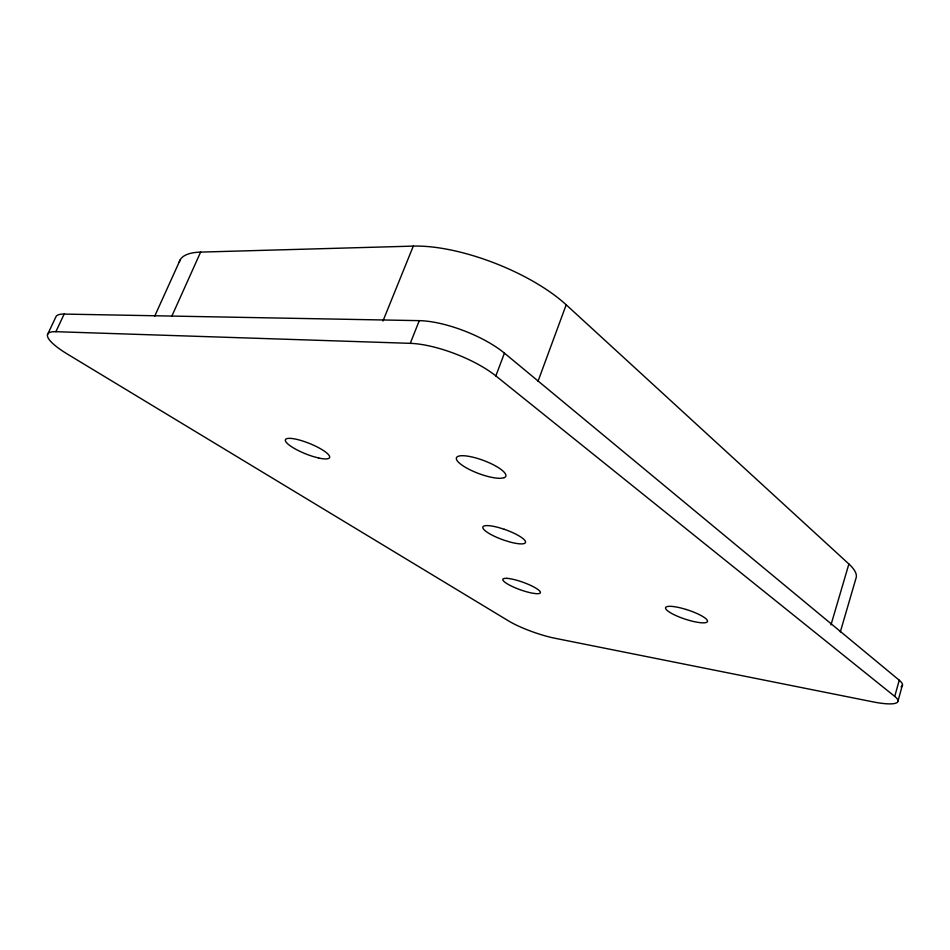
<?xml version="1.0" encoding="UTF-8"?>
<svg xmlns="http://www.w3.org/2000/svg" width="950" height="950" viewBox="0 0 950 950"><rect width="100%" height="100%" fill="white"/><g stroke="black" fill="none" stroke-linecap="round" stroke-linejoin="round"><path stroke-width="1.43" d="M64.172 314.082L55.872 331.692A51.288 11.602 24 0 0 67.664 354.243L508.666 620.991A35.578 6.353 19.6 0 0 554.859 638.234L872.706 701.812A43.569 8.669 17 0 0 894.734 696.409L899.234 680.212L504.438 353.139A62.652 20.639 21.5 0 0 419.282 320.649L64.172 314.082A51.11 12.148 24.2 0 0 55.777 317.11L47.559 334.483M898.047 700.886L902.5 684.819M840.322 631.916L855.95 578.396A84.562 22.741 17.2 0 0 848.884 563.991L566.188 304.796A110.236 40.185 21.6 0 0 413.298 246.109L200.616 252.106A97.957 30.008 23.8 0 0 179.241 262.295M830.977 624.91L848.884 563.991M538.021 381.271L566.188 304.796M894.734 696.409L495.841 375.915L504.438 353.139M55.872 331.692L410.269 343.342L419.282 320.649M382.957 321.017L413.298 246.109M171.748 316.374L200.616 252.106M154.66 316.255L180.203 259.825M899.234 680.212A43.439 9.084 16.8 0 1 901.063 686.874M410.269 343.342A62.938 19.76 21.4 0 1 495.841 375.915M504.07 477.719L500.876 478.289A26.339 6.971 20.5 0 1 459.183 462.899A26.339 6.971 20.5 0 1 479.988 459.218A26.339 6.971 20.5 0 1 504.07 477.719M506.683 578.324L504.224 578.443A19.938 3.99 19.7 0 0 510.055 585.39A19.938 3.99 19.7 0 0 532.808 593.239L536.311 593.679A19.938 3.99 19.7 0 0 533.211 586.649A19.938 3.99 19.7 0 0 506.683 578.324M318.642 457.995L313.369 456.594A23.821 5.534 22 0 1 285.641 439.351A23.821 5.534 22 0 1 320.174 448.554A23.821 5.534 22 0 1 318.642 457.995M686.268 609.496L680.77 607.964A22.052 4.762 18.3 0 0 670.641 612.869A22.052 4.762 18.3 0 0 705.66 622.642A22.052 4.762 18.3 0 0 686.268 609.496M504.331 529.316L498.714 527.571A22.681 5.178 20 0 0 482.956 528.153A22.681 5.178 20 0 0 503.975 540.17L509.449 541.868A22.681 5.178 20 0 0 525.421 541.357A22.681 5.178 20 0 0 504.331 529.316"/></g></svg>
